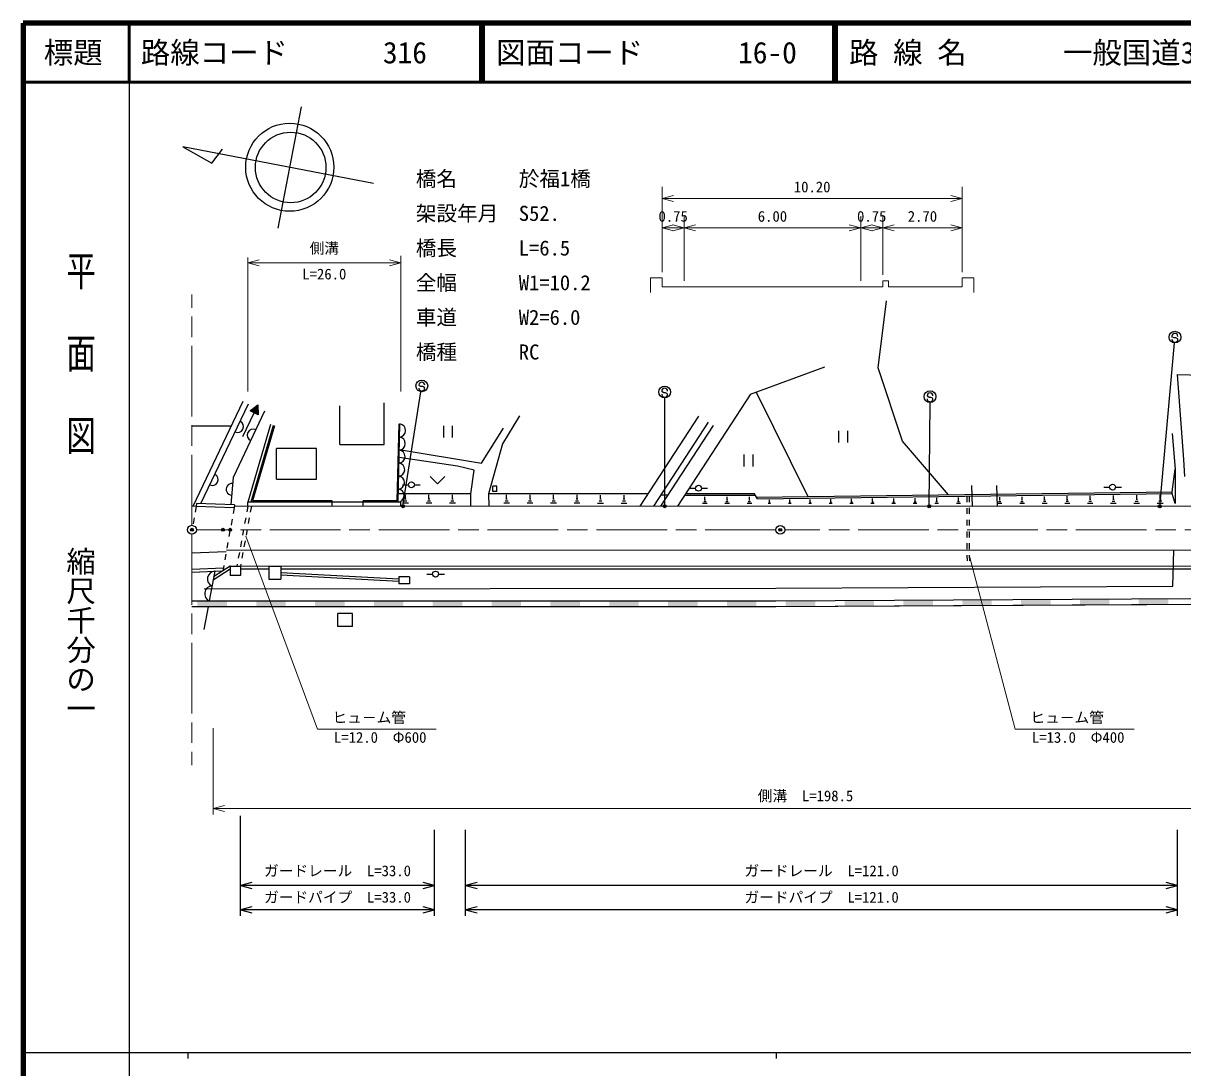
# Model space of a CAD drawing. Units: millimetres, scale not verified, with parts at other scales. Extents: x 40000 to 680000, y 20000 to 380000.
# Drawn here: x 40000 to 237101, y 202409 to 380000 of the extents above; entities that cross this region are included whole.
import ezdxf
from ezdxf.enums import TextEntityAlignment as Align

# ---------------------------------------------------------------- set-up
doc = ezdxf.new("R2010")
doc.units = ezdxf.units.MM
doc.header["$LTSCALE"] = 1000
doc.header["$PDMODE"] = 32
doc.header["$PDSIZE"] = 500
doc.linetypes.add('CHAIN', pattern=[18.5, 12, -1.5, 3.5, -1.5])
for name, color, linetype, lineweight in [('S-BGD', 7, 'Continuous', 25), ('S-BMK', 2, 'CHAIN', 13), ('S-BMK-SRVR', 3, 'Continuous', 25), ('S-STR-HTXT', 7, 'Continuous', 13), ('S-STR-STRC', 7, 'Continuous', 25), ('S-TTL', 2, 'Continuous', 140), ('S-TTL-BAND', 7, 'Continuous', 25), ('S-TTL-LINE', 7, 'Continuous', 50)]:
    doc.layers.add(name, color=color, linetype=linetype, lineweight=lineweight)
doc.layers.add('S-OTRS', color=6, linetype='Continuous')
doc.layers.add('S-TTL-TXT', color=7, linetype='Continuous')
doc.styles.add('@ＭＳ ゴシック', font='')
doc.styles.add('ＭＳ ゴシック', font='')
doc.styles.get('@ＭＳ ゴシック').set_extended_font_data('@MS Gothic')
doc.styles.get('ＭＳ ゴシック').set_extended_font_data('MS Gothic')

msp = doc.modelspace()

# ---------------------------------------------------------------- hatches: boundary and pattern name
at = {"layer": 'S-BGD'}
for points in [[(81424, 307926), (81983, 309846), (82175, 309790), (81616, 307870)], [(103957, 308863), (103911, 306863), (103711, 306868), (103757, 308867)], [(80306, 304085), (80865, 306006), (81057, 305950), (80498, 304029)], [(103865, 304864), (103819, 302864), (103619, 302869), (103665, 304868)], [(79188, 300245), (79747, 302165), (79939, 302109), (79380, 300189)], [(103773, 300865), (103727, 298865), (103527, 298870), (103573, 300869)], [(81507, 298583), (79507, 298583), (79507, 298783), (81507, 298783)], [(85507, 298582), (83507, 298582), (83507, 298782), (85507, 298782)], [(89507, 298581), (87507, 298582), (87507, 298782), (89507, 298781)], [(101615, 298579), (99615, 298580), (99616, 298780), (101616, 298779)], [(184628, 280875), (179628, 280846), (179623, 281846), (184623, 281875)], [(194628, 280932), (189628, 280903), (189623, 281903), (194623, 281932)], [(204628, 280988), (199628, 280960), (199622, 281960), (204622, 281988)], [(214628, 281045), (209628, 281017), (209622, 282017), (214622, 282045)], [(224628, 281102), (219628, 281074), (219622, 282074), (224622, 282102)], [(234628, 281159), (229628, 281130), (229622, 282130), (234622, 282159)], [(74623, 280795), (69623, 280796), (69623, 281796), (74623, 281795)], [(84623, 280794), (79623, 280794), (79623, 281794), (84623, 281794)], [(94623, 280792), (89623, 280793), (89623, 281793), (94623, 281792)], [(104623, 280790), (99623, 280791), (99623, 281791), (104623, 281790)], [(114623, 280789), (109623, 280790), (109623, 281790), (114623, 281789)], [(124623, 280787), (119623, 280788), (119623, 281788), (124623, 281787)], [(134623, 280785), (129623, 280786), (129623, 281786), (134623, 281785)], [(144623, 280784), (139623, 280785), (139623, 281785), (144623, 281784)], [(154623, 280782), (149623, 280783), (149623, 281783), (154623, 281782)], [(164623, 280781), (159623, 280781), (159623, 281781), (164623, 281781)], [(174629, 280818), (169629, 280790), (169623, 281790), (174623, 281818)]]:
    msp.add_hatch(color=256, dxfattribs=at).paths.add_polyline_path(points)

# ---------------------------------------------------------------- linework, layer by layer
for p, q in [((83310, 345171), (87295, 365770)), ((99526, 352719), (67127, 358987)), ((67127, 358987), (72053, 356196)), ((72053, 356196), (73883, 358571)), ((163603, 316921), (176251, 321572)), ((68889, 297877), (77415, 315745)), ((101376, 308379), (101376, 315485)), ((163603, 316921), (151211, 297871)), ((164582, 317281), (173385, 299539)), ((70214, 298331), (78317, 315315)), ((77306, 309716), (79247, 313784)), ((78554, 314126), (79894, 315140)), ((79940, 313441), (78554, 314126)), ((78732, 314261), (78646, 314080)), ((78911, 314396), (78739, 314035)), ((79090, 314532), (78831, 313989)), ((79268, 314667), (78923, 313944)), ((79447, 314802), (79016, 313898)), ((79626, 314937), (79108, 313852)), ((79804, 315072), (79201, 313807)), ((79897, 315027), (79293, 313761)), ((79903, 314800), (79385, 313715)), ((79909, 314574), (79478, 313670)), ((79915, 314347), (79570, 313624)), ((79921, 314121), (79662, 313578)), ((79927, 313894), (79755, 313533)), ((79933, 313668), (79847, 313487)), ((79894, 315140), (79940, 313441)), ((93817, 308379), (93817, 314932)), ((75377, 311474), (68686, 311520)), ((82015, 311748), (78184, 298583)), ((82495, 311608), (78704, 298583)), ((82687, 311552), (78971, 298783)), ((103826, 311866), (103525, 298779)), ((103720, 298579), (104026, 311862)), ((111430, 311552), (111430, 309552)), ((112930, 311552), (112930, 309552)), ((154809, 313218), (144826, 297872)), ((156446, 312153), (147155, 297872)), ((157284, 311608), (148348, 297872)), ((178584, 310692), (178584, 308692)), ((180084, 310692), (180084, 308692)), ((83051, 302492), (83051, 307692)), ((89829, 307691), (83051, 307692)), ((89828, 302491), (89829, 307691)), ((93817, 308379), (101376, 308379)), ((162503, 306658), (162503, 304658)), ((164003, 306658), (164003, 304658)), ((235270, 300319), (235807, 304183)), ((83051, 302492), (89828, 302491)), ((109165, 302961), (110415, 301711)), ((111665, 302961), (110415, 301711)), ((116080, 299993), (103753, 299995)), ((104491, 301532), (105491, 301532)), ((104979, 299087), (104979, 299795)), ((106491, 301532), (107491, 301532)), ((108971, 299086), (108971, 299794)), ((112962, 299085), (112962, 299793)), ((146202, 299988), (119111, 299992)), ((119831, 300402), (119831, 301318)), ((120480, 301318), (119831, 301318)), ((120480, 300402), (119831, 300402)), ((120480, 300402), (120480, 301318)), ((122165, 299084), (122166, 299792)), ((126157, 299083), (126157, 299791)), ((130148, 299083), (130148, 299791)), ((134139, 299082), (134139, 299790)), ((138130, 299081), (138130, 299789)), ((142121, 299081), (142121, 299789)), ((149587, 299776), (148394, 299776)), ((164489, 299685), (152392, 299687)), ((164308, 299985), (152587, 299987)), ((153290, 300935), (154290, 300935)), ((155290, 300935), (156290, 300935)), ((164822, 299131), (164308, 299985)), ((164643, 299429), (235270, 300319)), ((164822, 299131), (235274, 300019)), ((201195, 301397), (201322, 297863)), ((205436, 301387), (205537, 297862)), ((217467, 298977), (217467, 299594)), ((221366, 299002), (221366, 299643)), ((223661, 301135), (224661, 301135)), ((225299, 299026), (225299, 299693)), ((225661, 301135), (226661, 301135)), ((229269, 299051), (229269, 299743)), ((233273, 299076), (233274, 299793)), ((235274, 300019), (235270, 300319)), ((235830, 298357), (235274, 300019)), ((69385, 297860), (68684, 297885)), ((69385, 297860), (69211, 296875)), ((69472, 298357), (69385, 297860)), ((75844, 297634), (69385, 297860)), ((75932, 298131), (69472, 298357)), ((75844, 297634), (75670, 296649)), ((75932, 298131), (75844, 297634)), ((426684, 297826), (75888, 297883)), ((78184, 297883), (78003, 296900)), ((92507, 298581), (78184, 298583)), ((78184, 297883), (78184, 298583)), ((78784, 297883), (78604, 296899)), ((92507, 298781), (78971, 298783)), ((92507, 297881), (92507, 298781)), ((97772, 298580), (92507, 298581)), ((97771, 297880), (97772, 298780)), ((103525, 298779), (97772, 298780)), ((104184, 298579), (97772, 298580)), ((104184, 297879), (104184, 298579)), ((105475, 298379), (104484, 298379)), ((105227, 298733), (104732, 298733)), ((105103, 299087), (104855, 299087)), ((109466, 298378), (108475, 298378)), ((109218, 298732), (108723, 298732)), ((109094, 299086), (108847, 299086)), ((113457, 298377), (112466, 298378)), ((113209, 298731), (112714, 298731)), ((113086, 299085), (112838, 299085)), ((122661, 298376), (121670, 298376)), ((122413, 298730), (121918, 298730)), ((122289, 299084), (122042, 299084)), ((126652, 298375), (125661, 298375)), ((126404, 298729), (125909, 298729)), ((126281, 299083), (126033, 299083)), ((130643, 298375), (129652, 298375)), ((130396, 298729), (129900, 298729)), ((130272, 299083), (130024, 299083)), ((134634, 298374), (133643, 298374)), ((134387, 298728), (133891, 298728)), ((134263, 299082), (134015, 299082)), ((138626, 298373), (137634, 298373)), ((138378, 298727), (137882, 298727)), ((138254, 299081), (138006, 299081)), ((142617, 298373), (141626, 298373)), ((142369, 298727), (141874, 298727)), ((142245, 299081), (141997, 299081)), ((156259, 298370), (155478, 298370)), ((156064, 298649), (155673, 298649)), ((155966, 298928), (155771, 298928)), ((155869, 298928), (155869, 299486)), ((160040, 298370), (159259, 298370)), ((159845, 298649), (159455, 298649)), ((159748, 298928), (159552, 298928)), ((159650, 298928), (159650, 299486)), ((163822, 298369), (163040, 298369)), ((163626, 298648), (163236, 298648)), ((163529, 298927), (163333, 298927)), ((163431, 298927), (163431, 299485)), ((167048, 298369), (166637, 298369)), ((166945, 298516), (166740, 298516)), ((166894, 298663), (166791, 298663)), ((166842, 298663), (166843, 298956)), ((170506, 298368), (170064, 298368)), ((170395, 298526), (170174, 298526)), ((170340, 298684), (170229, 298684)), ((170285, 298684), (170285, 299000)), ((173994, 298367), (173521, 298368)), ((173876, 298536), (173640, 298537)), ((173817, 298705), (173699, 298706)), ((173758, 298706), (173758, 299044)), ((177515, 298367), (177010, 298367)), ((177389, 298547), (177136, 298547)), ((177326, 298727), (177199, 298727)), ((177262, 298727), (177263, 299088)), ((181067, 298366), (180530, 298366)), ((180933, 298558), (180665, 298558)), ((180866, 298749), (180732, 298749)), ((180799, 298749), (180799, 299132)), ((184651, 298366), (184083, 298366)), ((184509, 298569), (184225, 298569)), ((184438, 298771), (184296, 298771)), ((184367, 298771), (184367, 299177)), ((188267, 298365), (187667, 298365)), ((188117, 298579), (187817, 298580)), ((188042, 298794), (187892, 298794)), ((187967, 298794), (187967, 299223)), ((191916, 298365), (191283, 298365)), ((191757, 298590), (191441, 298591)), ((191678, 298816), (191520, 298816)), ((191599, 298816), (191599, 299268)), ((195597, 298364), (194932, 298364)), ((195431, 298602), (195098, 298602)), ((195348, 298839), (195182, 298839)), ((195265, 298839), (195265, 299314)), ((199312, 298363), (198614, 298363)), ((199138, 298613), (198788, 298613)), ((199050, 298862), (198876, 298862)), ((198963, 298862), (198963, 299361)), ((200379, 299579), (200383, 298579)), ((200779, 299584), (200783, 298584)), ((206360, 298362), (205599, 298362)), ((206169, 298634), (205789, 298634)), ((206074, 298906), (205884, 298906)), ((205979, 298906), (205979, 299449)), ((210172, 298362), (209377, 298362)), ((209973, 298645), (209575, 298646)), ((209874, 298929), (209675, 298929)), ((209774, 298929), (209774, 299497)), ((214018, 298361), (213189, 298361)), ((213811, 298657), (213396, 298657)), ((213707, 298953), (213500, 298953)), ((213603, 298953), (213604, 299546)), ((217899, 298360), (217035, 298360)), ((217683, 298669), (217251, 298669)), ((217575, 298977), (217359, 298977)), ((221815, 298360), (220916, 298360)), ((221590, 298681), (221141, 298681)), ((221478, 299001), (221253, 299002)), ((225766, 298359), (224832, 298359)), ((225533, 298692), (225066, 298693)), ((225416, 299026), (225183, 299026)), ((229753, 298358), (228784, 298358)), ((229511, 298704), (229026, 298705)), ((229390, 299051), (229147, 299051)), ((233776, 298358), (232771, 298358)), ((233525, 298717), (233022, 298717)), ((233399, 299076), (233148, 299076)), ((69037, 295891), (68863, 294906)), ((75497, 295664), (75323, 294679)), ((77822, 295916), (77642, 294932)), ((78424, 295916), (78245, 294932)), ((200387, 297579), (200390, 296579)), ((200787, 297584), (200790, 296584)), ((75149, 293694), (74975, 292710)), ((77461, 293949), (77281, 292965)), ((78065, 293948), (77885, 292964)), ((200394, 295579), (200398, 294579)), ((200794, 295584), (200798, 294584)), ((74801, 291725), (74628, 290740)), ((77100, 291982), (76919, 290998)), ((77706, 291981), (77526, 290997)), ((200401, 293579), (200405, 292579)), ((200801, 293584), (200805, 292584)), ((74521, 290134), (68682, 289885)), ((74454, 289755), (74280, 288770)), ((513682, 290312), (74565, 290384)), ((76739, 290015), (76558, 289031)), ((77346, 290013), (77167, 289029)), ((200409, 291579), (200412, 290579)), ((200809, 291584), (200812, 290584)), ((235427, 284283), (235561, 290357)), ((74106, 287786), (74036, 287390)), ((76378, 288048), (76311, 287684)), ((76987, 288046), (76921, 287683)), ((200416, 289579), (200420, 288579)), ((200816, 289584), (200820, 288584)), ((68682, 287185), (74036, 287390)), ((68682, 286684), (73947, 286886)), ((72548, 286832), (71609, 281796)), ((75182, 287184), (72262, 285297)), ((75182, 287684), (72368, 285866)), ((74036, 287390), (73947, 286886)), ((75182, 287684), (76921, 287684)), ((273682, 287651), (75182, 287684)), ((75182, 287684), (75182, 286092)), ((76920, 286091), (75182, 286092)), ((76921, 287683), (76920, 286091)), ((81762, 287183), (76921, 287183)), ((81762, 287683), (83769, 287683)), ((81762, 287683), (81762, 285497)), ((83769, 287682), (83768, 285496)), ((273682, 287151), (83768, 287182)), ((103847, 285499), (83768, 286539)), ((103847, 285099), (83768, 286139)), ((103847, 285899), (103847, 284699)), ((105647, 285899), (103847, 285899)), ((105647, 285899), (105647, 284699)), ((108596, 286348), (109596, 286348)), ((110596, 286348), (111596, 286348)), ((70751, 283843), (167912, 283948)), ((81762, 285497), (83768, 285496)), ((105647, 284699), (103847, 284699)), ((167912, 283948), (235427, 284283)), ((167931, 280780), (68681, 280796)), ((71423, 280796), (70698, 276908)), ((268681, 281352), (167931, 280780)), ((93478, 277448), (93479, 279648)), ((95979, 279648), (93479, 279648)), ((95978, 277448), (95979, 279648)), ((95978, 277448), (93478, 277448))]:
    msp.add_line(p, q, dxfattribs=at)
for points in [[(197288, 299840), (189473, 308921), (185349, 321407), (186719, 332783)], [(237442, 302947), (237298, 305818), (236192, 320290), (286135, 318902), (288074, 303488), (288283, 298349)], [(81025, 314023), (75666, 302792), (75282, 298154)], [(124330, 313242), (121477, 308494), (119110, 299991), (119143, 297876)], [(103927, 307550), (117883, 305197), (121648, 311176)], [(235271, 310253), (235807, 304183), (235830, 298357)], [(116080, 297877), (116080, 299993), (116627, 303987), (113797, 304717), (103895, 306180)], [(68681, 281796), (167928, 281780), (268678, 282352), (570627, 282303)], [(570627, 281303), (268681, 281352), (167931, 280780), (68681, 280796)]]:
    msp.add_lwpolyline(points, dxfattribs=at)
for centre, radius in [((85311, 355512), 7493), ((85464, 355474), 5995), ((105991, 301532), 500), ((225161, 301135), 500), ((154790, 300935), 500), ((110096, 286348), 500)]:
    msp.add_circle(centre, radius, dxfattribs=at)
for centre, radius, start, end in [((76458, 311418), 1000, 244.49176, 64.49176), ((103887, 310757), 1113, 274.5062, 82.85765), ((79087, 309961), 1000, 64.49176, 244.49176), ((103836, 308544), 1113, 274.5062, 82.85765), ((103786, 306330), 1113, 274.5062, 82.85765), ((103735, 304116), 1113, 274.5062, 82.85765), ((72151, 302393), 1000, 244.49176, 64.49176), ((75497, 300743), 1000, 85.26965, 265.26965), ((103684, 301902), 1113, 274.5062, 82.85765), ((103633, 299688), 1113, 274.5062, 82.85765), ((72628, 285515), 1320, 93.47814, 245.39984), ((72159, 282996), 1320, 93.47814, 245.39984)]:
    msp.add_arc(centre, radius, start, end, dxfattribs=at)
for p in [(73983, 293887), (75183, 293887)]:
    msp.add_point(p, dxfattribs=at)
at = {"layer": 'S-BMK'}
for p, q in [((68683, 294635), (68690, 333885)), ((167933, 293868), (69433, 293885)), ((267933, 293852), (169433, 293868)), ((68683, 293135), (68676, 253885))]:
    msp.add_line(p, q, dxfattribs=at)
at = {"layer": 'S-BMK-SRVR'}
msp.add_line((68689, 293921), (68683, 293885), dxfattribs=at)
for centre in [(68683, 293885), (168683, 293868)]:
    msp.add_circle(centre, 750, dxfattribs=at)
for p in [(68683, 293885), (168683, 293868)]:
    msp.add_point(p, dxfattribs=at)
at = {"layer": 'S-OTRS'}
for p in [(68683, 293885), (73983, 293887), (75183, 293887)]:
    msp.add_point(p, dxfattribs=at)
at = {"layer": 'S-STR-HTXT'}
for p, q in [((148599, 337700), (148599, 352200)), ((199599, 337700), (199599, 352200)), ((150531, 350718), (148599, 350200)), ((150531, 350718), (148599, 350200)), ((148599, 350200), (150531, 349682)), ((199599, 350200), (148599, 350200)), ((148599, 350200), (150531, 349682)), ((199599, 350200), (197667, 350718)), ((197667, 349682), (199599, 350200)), ((152349, 336200), (152349, 347200)), ((182349, 336200), (182349, 347200)), ((186099, 337200), (186099, 347200)), ((150531, 345718), (148599, 345200)), ((148599, 345200), (152349, 345200)), ((148599, 345200), (150531, 344682)), ((152349, 345200), (150417, 345718)), ((150417, 344682), (152349, 345200)), ((154281, 345718), (152349, 345200)), ((152349, 345200), (182349, 345200)), ((152349, 345200), (154281, 344682)), ((182349, 345200), (180417, 345718)), ((180417, 344682), (182349, 345200)), ((184281, 345718), (182349, 345200)), ((182349, 345200), (186099, 345200)), ((182349, 345200), (184281, 344682)), ((186099, 345200), (184167, 345718)), ((184167, 344682), (186099, 345200)), ((188031, 345718), (186099, 345200)), ((186099, 345200), (199599, 345200)), ((186099, 345200), (188031, 344682)), ((199599, 345200), (197667, 345718)), ((197667, 344682), (199599, 345200)), ((78184, 317388), (78184, 340163)), ((80116, 339763), (78184, 339245)), ((104184, 339245), (78184, 339245)), ((78184, 339245), (80116, 338728)), ((104184, 339245), (102252, 339763)), ((102252, 338728), (104184, 339245)), ((104184, 317388), (104184, 340425)), ((146599, 336700), (148599, 336700)), ((146599, 336700), (146599, 334200)), ((148599, 335200), (148599, 336700)), ((148599, 335200), (152349, 335200)), ((152349, 335200), (182349, 335200)), ((182349, 335200), (186099, 335200)), ((186099, 335200), (186099, 336200)), ((186099, 336200), (187099, 336200)), ((187099, 335200), (187099, 336200)), ((187099, 335200), (199599, 335200)), ((199599, 335200), (199599, 336700)), ((199599, 336700), (201599, 336700)), ((201599, 336700), (201599, 334200)), ((90000, 260000), (77852, 292783)), ((208633, 260000), (200817, 289413)), ((72262, 245501), (72262, 260131)), ((90000, 260000), (110185, 260000)), ((208633, 260000), (228819, 260000)), ((74194, 247018), (72262, 246501)), ((273682, 246501), (72262, 246501)), ((72262, 246501), (74194, 245983))]:
    msp.add_line(p, q, dxfattribs=at)
at = {"layer": 'S-STR-STRC'}
for p, q in [((233172, 297858), (235670, 325639)), ((235360, 326646), (235261, 326764)), ((235605, 326507), (235360, 326646)), ((235906, 326504), (235605, 326507)), ((236151, 326392), (235906, 326504)), ((236257, 326256), (236151, 326392)), ((104542, 297879), (107601, 317353)), ((107356, 318351), (107257, 318469)), ((107601, 318212), (107356, 318351)), ((107902, 318210), (107601, 318212)), ((108147, 318098), (107902, 318210)), ((108253, 317962), (108147, 318098)), ((148635, 317314), (148536, 317432)), ((148880, 317175), (148635, 317314)), ((149181, 317172), (148880, 317175)), ((149042, 297872), (149035, 316303)), ((149426, 317061), (149181, 317172)), ((149532, 316924), (149426, 317061)), ((193739, 316526), (193640, 316644)), ((193984, 316387), (193739, 316526)), ((194285, 316384), (193984, 316387)), ((194009, 297864), (194132, 315515)), ((194530, 316272), (194285, 316384)), ((194636, 316136), (194530, 316272)), ((76920, 228263), (76920, 245271)), ((109920, 228263), (109920, 242893)), ((115203, 228263), (115203, 242893)), ((236203, 228263), (236203, 242893)), ((78852, 233929), (76920, 233411)), ((109920, 233411), (76920, 233411)), ((76920, 233411), (78852, 232894)), ((109920, 233411), (107989, 233929)), ((107989, 232894), (109920, 233411)), ((117135, 233929), (115203, 233411)), ((236203, 233411), (115203, 233411)), ((115203, 233411), (117135, 232894)), ((236203, 233411), (234271, 233929)), ((234271, 232894), (236203, 233411)), ((78852, 229780), (76920, 229263)), ((109920, 229263), (76920, 229263)), ((76920, 229263), (78852, 228745)), ((109920, 229263), (107989, 229780)), ((107989, 228745), (109920, 229263)), ((117135, 229780), (115203, 229263)), ((236203, 229263), (115203, 229263)), ((115203, 229263), (117135, 228745)), ((236203, 229263), (234271, 229780)), ((234271, 228745), (236203, 229263))]:
    msp.add_line(p, q, dxfattribs=at)
for centre, radius in [((235760, 326635), 1000), ((107756, 318340), 1000), ((149035, 317303), 1000), ((194139, 316515), 1000), ((104542, 297879), 150), ((104542, 297879), 120), ((104542, 297879), 90), ((104542, 297879), 60), ((104542, 297879), 30), ((104542, 297879), 20), ((149042, 297872), 150), ((149042, 297872), 120), ((149042, 297872), 90), ((149042, 297872), 60), ((149042, 297872), 30), ((149042, 297872), 20), ((194009, 297864), 150), ((194009, 297864), 120), ((194009, 297864), 90), ((194009, 297864), 60), ((194009, 297864), 30), ((194009, 297864), 20), ((233172, 297858), 150), ((233172, 297858), 120), ((233172, 297858), 90), ((233172, 297858), 60), ((233172, 297858), 30), ((233172, 297858), 20)]:
    msp.add_circle(centre, radius, dxfattribs=at)
for centre, start, end in [((235761, 326760), 359.55488, 179.55488), ((235757, 326260), 179.55488, 359.55488), ((107753, 317965), 179.55488, 359.55488), ((107757, 318465), 359.55488, 179.55488), ((149036, 317428), 359.55488, 179.55488), ((149032, 316928), 179.55488, 359.55488), ((194136, 316140), 179.55488, 359.55488), ((194140, 316640), 359.55488, 179.55488)]:
    msp.add_arc(centre, 500, start, end, dxfattribs=at)
for p in [(104542, 297879), (149042, 297872), (194009, 297864), (233172, 297858)]:
    msp.add_point(p, dxfattribs=at)
at = {"layer": 'S-TTL'}
for p, q in [((40000, 380000), (40000, 20000)), ((680000, 380000), (40000, 380000))]:
    msp.add_line(p, q, dxfattribs=at)
at = {"layer": 'S-TTL-BAND'}
for p, q in [((58000, 370000), (58000, 20000)), ((40000, 205000), (579000, 205000)), ((68000, 205000), (68000, 204000)), ((168000, 205000), (168000, 204000))]:
    msp.add_line(p, q, dxfattribs=at)
at = {"layer": 'S-TTL-LINE'}
for p, q in [((58000, 380000), (58000, 370000)), ((117750, 380000), (117750, 370000)), ((118250, 380000), (118250, 370000)), ((177750, 380000), (177750, 370000)), ((178250, 380000), (178250, 370000)), ((40000, 370000), (680000, 370000))]:
    msp.add_line(p, q, dxfattribs=at)

# ---------------------------------------------------------------- texts
at = {"layer": 'S-STR-HTXT', "style": 'ＭＳ ゴシック'}
for s, height, p in [('橋名\u3000\u3000\u3000於福1橋', 2566, (106737, 351508)), ('架設年月\u3000S52.', 2566, (106737, 345617)), ('橋長\u3000\u3000\u3000L=6.5', 2566, (106737, 339726)), ('全幅\u3000\u3000\u3000W1=10.2', 2566, (106737, 333835)), ('車道\u3000\u3000\u3000W2=6.0', 2566, (106737, 327944)), ('橋種\u3000\u3000\u3000RC', 2566, (106737, 322053)), ('ヒュ－ム管', 1833, (92560, 260500)), ('ヒュ－ム管', 1833, (211194, 260500))]:
    msp.add_text(s, height=height, dxfattribs=at).set_placement(p, align=Align.BOTTOM_LEFT)
for s, p in [('10.20', (174099, 350700)), ('0.75', (150474, 345700)), ('6.00', (167349, 345700)), ('0.75', (184224, 345700)), ('2.70', (192849, 345700)), ('側溝', (91184, 340272)), ('側溝\u3000L=198.5', (172972, 247176))]:
    msp.add_text(s, height=1833, dxfattribs=at).set_placement(p, align=Align.BOTTOM_CENTER)
at = {"layer": 'S-STR-HTXT'}
for s, style, p in [('L=26.0', '@ＭＳ ゴシック', (91184, 338272)), ('L=12.0\u3000Φ600', 'ＭＳ ゴシック', (100685, 259500)), ('L=13.0\u3000Φ400', 'ＭＳ ゴシック', (219319, 259500))]:
    msp.add_text(s, height=1833, dxfattribs=dict(at, style=style)).set_placement(p, align=Align.TOP_CENTER)
at = {"layer": 'S-STR-STRC', "style": 'ＭＳ ゴシック'}
for s, p in [('ガードレール\u3000L=33.0', (93420, 234438)), ('ガードレール\u3000L=121.0', (175703, 234438)), ('ガードパイプ\u3000L=33.0', (93420, 229938)), ('ガードパイプ\u3000L=121.0', (175703, 229938))]:
    msp.add_text(s, height=1833, dxfattribs=at).set_placement(p, align=Align.BOTTOM_CENTER)
at = {"layer": 'S-TTL-BAND', "style": '@ＭＳ ゴシック', "width": 1.4}
msp.add_text('平  面  図', height=3666, rotation=270, dxfattribs=at).set_placement((49777, 306475), align=Align.MIDDLE_RIGHT)
at = {"layer": 'S-TTL-BAND', "style": '@ＭＳ ゴシック'}
msp.add_text('縮尺千分の一', height=3666, rotation=270, dxfattribs=at).set_placement((49777, 261030), align=Align.MIDDLE_RIGHT)
at = {"layer": 'S-TTL-TXT', "style": 'ＭＳ ゴシック'}
msp.add_text('標題', height=3666, dxfattribs=at).set_placement((48500, 375000), align=Align.MIDDLE_CENTER)
for s, p in [('路線コード', (60000, 375000)), ('316', (101142, 375000)), ('図面コード', (120380, 375000)), ('16-0', (161521, 375000)), ('路 線 名', (180380, 375000)), ('一般国道316号', (216734, 375000))]:
    msp.add_text(s, height=3666, dxfattribs=at).set_placement(p, align=Align.MIDDLE_LEFT)

doc.saveas('drawing.dxf')
